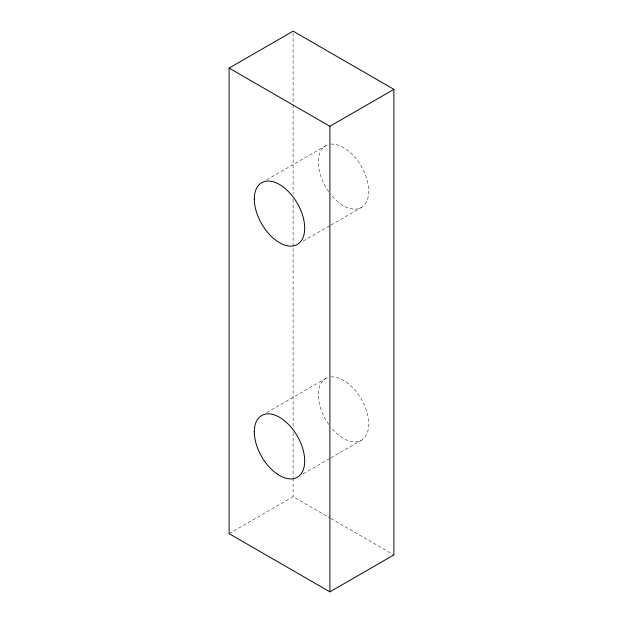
<?xml version="1.0" encoding="UTF-8"?>
<svg xmlns="http://www.w3.org/2000/svg" width="623" height="623" viewBox="0 0 623 623"><rect width="100%" height="100%" fill="white"/><g stroke="black" fill="none" stroke-linecap="round" stroke-linejoin="round"><path stroke-width="0.47" stroke-dasharray="3.12 2.34" d="M266.73 179.806L325.681 145.774M303.214 241.046L330.159 225.487M331 225.004L361.324 207.498M266.73 412.582L325.681 378.55M303.214 473.823L330.159 458.263M331 457.78L361.324 440.274M229.1 533.654L293.106 496.702L330.065 518.04M330.906 518.523L393.9 554.898M293.106 33.097L293.106 104.041M293.106 105.014L293.106 194.431M293.106 199.29L293.106 427.697M293.106 432.557L293.106 477.265M293.106 478.238L293.106 496.702M330.906 376.938A35.636 20.575 60 0 1 368.699 423.959A35.636 20.575 60 0 1 330.906 427.339M328.695 424.403A35.636 20.575 60 0 1 329.053 377.234M330.906 144.162A35.636 20.575 60 0 1 368.699 191.183A35.636 20.575 60 0 1 330.906 194.563M328.695 191.627A35.636 20.575 60 0 1 329.053 144.458"/><path stroke-width="0.93" d="M229.1 68.102L293.106 31.15L393.9 89.346L393.9 554.898L329.894 591.85L229.1 533.654L229.1 68.102L329.894 126.298L393.9 89.346M329.894 126.298L329.894 591.85M254.301 431.817A35.636 20.575 60 0 0 292.094 478.838A35.636 20.575 60 0 0 292.094 428.437A35.636 20.575 60 0 0 254.301 431.817M254.301 199.041A35.636 20.575 60 0 0 292.094 246.062A35.636 20.575 60 0 0 292.094 195.661A35.636 20.575 60 0 0 254.301 199.041"/></g></svg>
